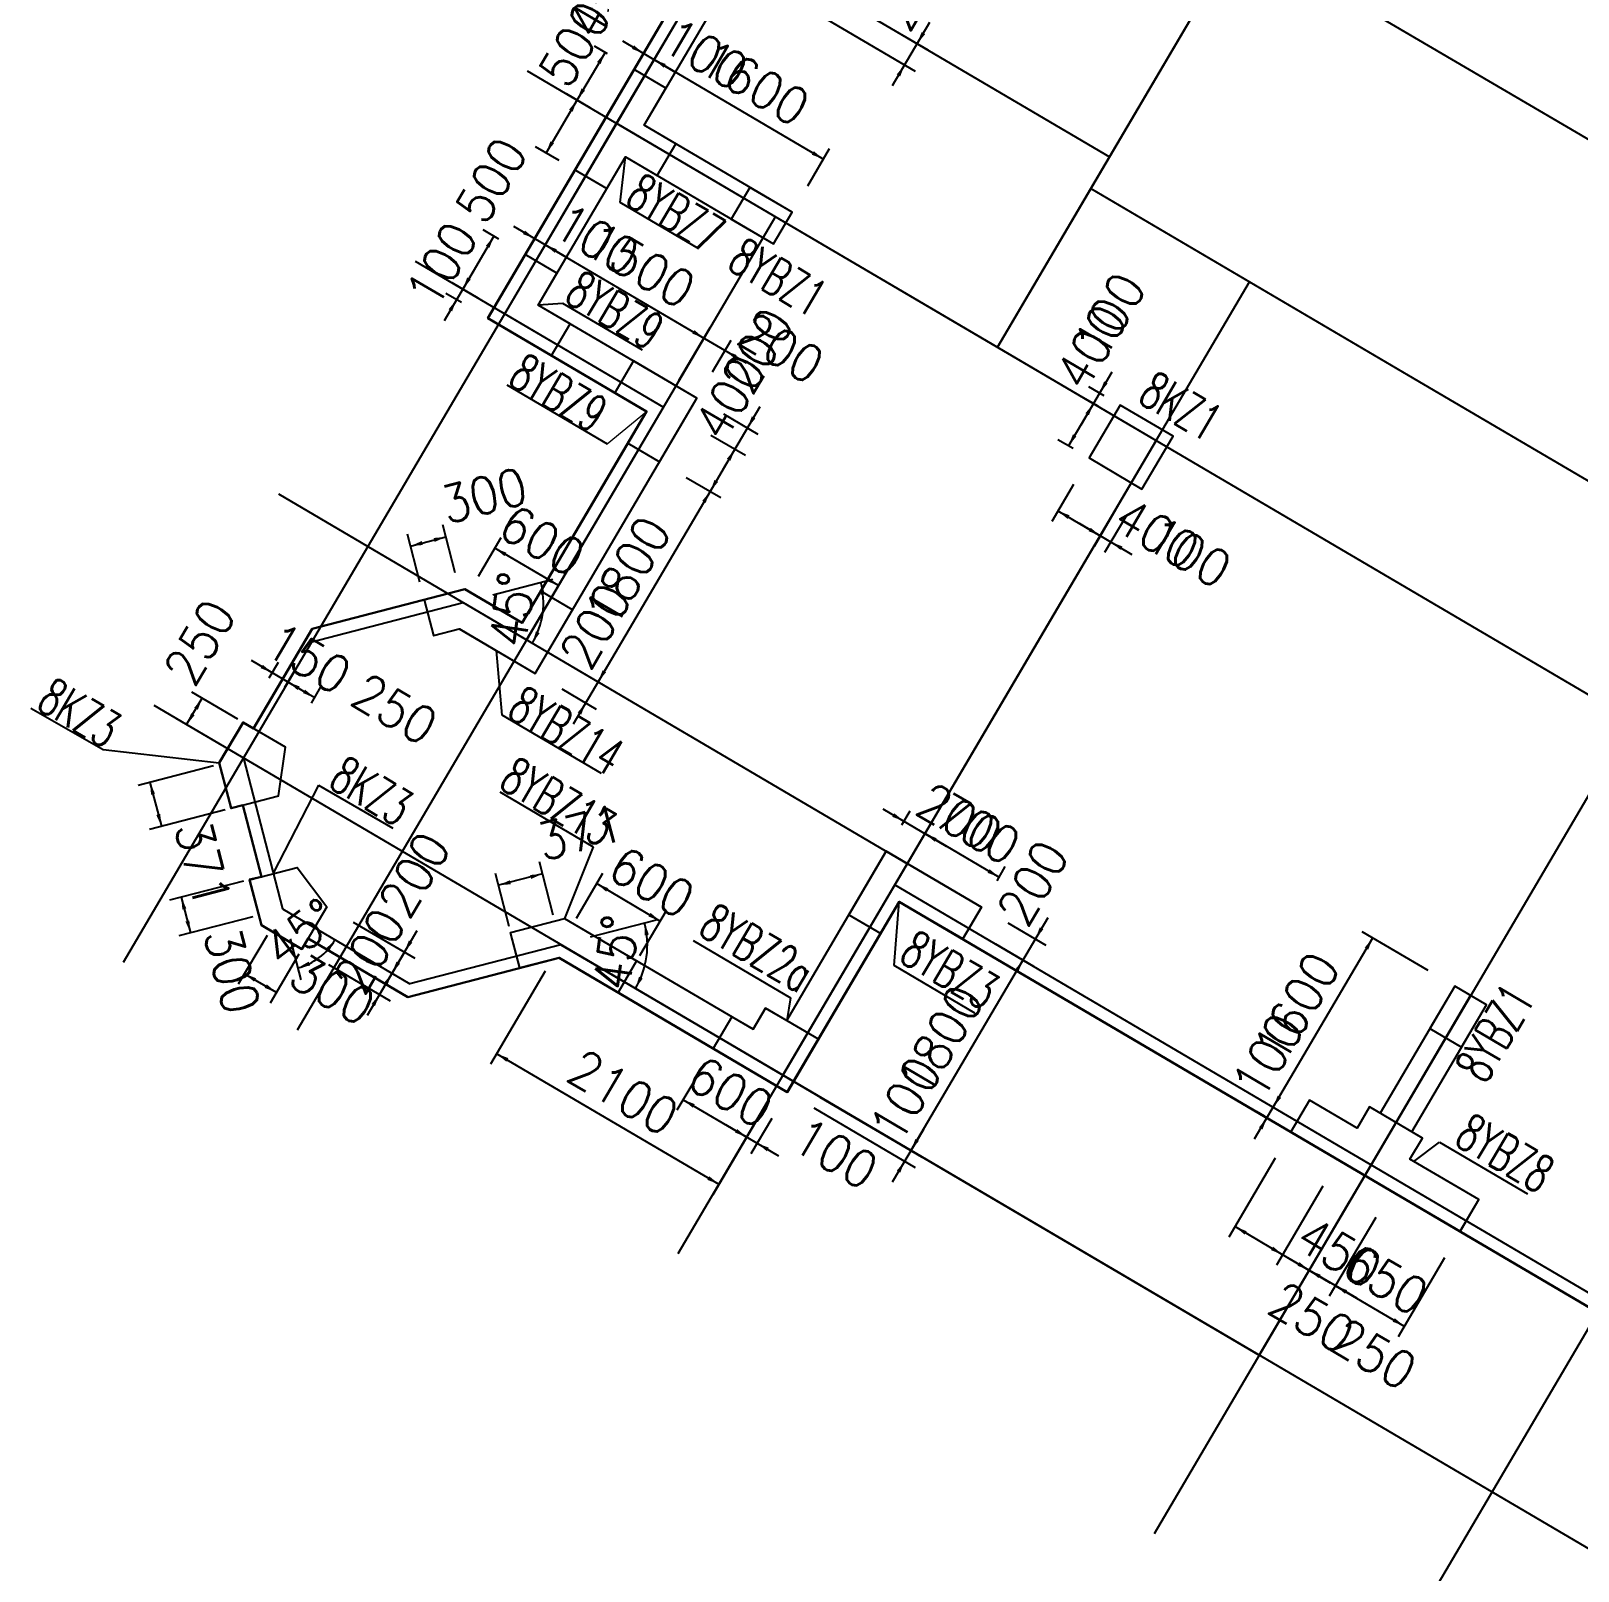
# Model space of a CAD drawing. Extents: x 387171 to 699106, y 11966 to 245688.
# Drawn here: x 582880 to 595486, y 175260 to 187810 of the extents above; entities that cross this region are included whole.
import ezdxf

# ---------------------------------------------------------------- set-up
doc = ezdxf.new("R2010")
doc.units = 0
doc.header["$LTSCALE"] = 100
doc.header["$MEASUREMENT"] = 0
for name, color, linetype in [('b边缘构件', 235, 'Continuous'), ('colu-主楼', 7, 'Continuous'), ('DOTE', 253, 'Continuous'), ('NUM', 7, 'Continuous'), ('wall-主楼', 2, 'Continuous'), ('Y阴影', 254, 'Continuous'), ('小尺寸', 4, 'Continuous'), ('网格', 253, 'Continuous'), ('边缘构件标注', 1, 'Continuous')]:
    doc.layers.add(name, color=color, linetype=linetype)
doc.layers.add('REIN', color=6, linetype='Continuous', lineweight=18)
doc.layers.add('配箍校核', color=2, linetype='ByLayer', lineweight=18)
doc.styles.get("Standard").update_dxf_attribs({"font": 'standard'})
doc.dimstyles.get("Standard").update_dxf_attribs({"dimtxt": 300, "dimasz": 100, "dimexe": 100, "dimexo": 250, "dimgap": 100, "dimtad": 0, "dimtoh": 1, "dimdec": 0, "dimdsep": 46, "dimcen": 0.09, "dimclrt": 7, "dimadec": 0, "dimazin": 0, "dimtfac": 1, "dimtdec": 4, "dimtofl": 0, "dimtmove": 0, "dimatfit": 3, "dimfxl": 1, "dimtolj": 1, "dimtzin": 0, "dimarcsym": 0})

# ---------------------------------------------------------------- blocks, each defined once
blk = doc.blocks.new('*D2485')
at = {"layer": '小尺寸', "color": 0, "linetype": 'ByBlock', "lineweight": -2}
for p, q in [((589298, 188178), (590187, 187655)), ((589369, 187904), (590086, 187483)), ((590202, 187878), (589898, 187361))]:
    blk.add_line(p, q, dxfattribs=at)
for points in [[(590101, 187706), (590137, 187800), (590166, 187783)], [(589999, 187533), (589963, 187439), (589934, 187455)]]:
    blk.add_solid(points, dxfattribs=at)
at = {"layer": '小尺寸', "color": 7, "linetype": 'Continuous', "lineweight": -2, "insert": (590080, 188163), "char_height": 300, "width": 566.67, "attachment_point": 5, "rotation": 59.5454}
blk.add_mtext('200', dxfattribs=at)
blk = doc.blocks.new('*D1099')
at = {"layer": '小尺寸', "color": 0, "linetype": 'ByBlock', "lineweight": -2}
for p, q in [((587558, 187635), (587330, 187247)), ((587579, 187622), (587472, 187685)), ((587437, 187184), (587244, 187297))]:
    blk.add_line(p, q, dxfattribs=at)
for points in [[(587558, 187635), (587522, 187540), (587493, 187557)], [(587330, 187247), (587366, 187341), (587395, 187324)]]:
    blk.add_solid(points, dxfattribs=at)
at = {"layer": '小尺寸', "color": 7, "linetype": 'Continuous', "lineweight": -2, "insert": (587539, 188096), "char_height": 300, "width": 576.67, "attachment_point": 5, "rotation": 59.5454}
blk.add_mtext('450', dxfattribs=at)
blk = doc.blocks.new('*D1513')
at = {"layer": '小尺寸', "color": 0, "linetype": 'ByBlock', "lineweight": -2}
for p, q in [((587699, 187728), (588130, 187475)), ((587921, 187711), (587922, 187713)), ((588007, 187660), (588008, 187662))]:
    blk.add_line(p, q, dxfattribs=at)
for points in [[(587871, 187627), (587777, 187663), (587794, 187692)], [(587958, 187576), (588052, 187540), (588035, 187511)]]:
    blk.add_solid(points, dxfattribs=at)
at = {"layer": '小尺寸', "color": 7, "linetype": 'Continuous', "lineweight": -2, "insert": (588376, 187620), "char_height": 300, "width": 476.67, "attachment_point": 5, "rotation": 329.5454}
blk.add_mtext('100', dxfattribs=at)
blk = doc.blocks.new('*D602')
at = {"layer": '小尺寸', "color": 0, "linetype": 'ByBlock', "lineweight": -2}
for p, q in [((587958, 187576), (589337, 186765)), ((588007, 187660), (588008, 187662)), ((589209, 186548), (589388, 186851))]:
    blk.add_line(p, q, dxfattribs=at)
for points in [[(587958, 187576), (588052, 187540), (588035, 187511)], [(589337, 186765), (589242, 186801), (589259, 186830)]]:
    blk.add_solid(points, dxfattribs=at)
at = {"layer": '小尺寸', "color": 7, "linetype": 'Continuous', "lineweight": -2, "insert": (588774, 187386), "char_height": 300, "width": 685, "attachment_point": 5, "rotation": 329.5454}
blk.add_mtext('1600', dxfattribs=at)
blk = doc.blocks.new('*D986')
at = {"layer": '小尺寸', "color": 0, "linetype": 'ByBlock', "lineweight": -2}
for p, q in [((586812, 186219), (587243, 185966)), ((587034, 186203), (587035, 186204)), ((587120, 186152), (587121, 186153))]:
    blk.add_line(p, q, dxfattribs=at)
for points in [[(586984, 186118), (586889, 186154), (586906, 186183)], [(587070, 186067), (587165, 186031), (587148, 186002)]]:
    blk.add_solid(points, dxfattribs=at)
at = {"layer": '小尺寸', "color": 7, "linetype": 'Continuous', "lineweight": -2, "insert": (587489, 186111), "char_height": 300, "width": 476.67, "attachment_point": 5, "rotation": 329.5454}
blk.add_mtext('100', dxfattribs=at)
blk = doc.blocks.new('*D94')
at = {"layer": '小尺寸', "color": 0, "linetype": 'ByBlock', "lineweight": -2}
for p, q in [((587070, 186067), (588363, 185307)), ((587120, 186152), (587121, 186153)), ((588160, 184961), (588414, 185393))]:
    blk.add_line(p, q, dxfattribs=at)
for points in [[(587070, 186067), (587165, 186031), (587148, 186002)], [(588363, 185307), (588269, 185343), (588286, 185372)]]:
    blk.add_solid(points, dxfattribs=at)
at = {"layer": '小尺寸', "color": 7, "linetype": 'Continuous', "lineweight": -2, "insert": (587844, 185902), "char_height": 300, "width": 690, "attachment_point": 5, "rotation": 329.5454}
blk.add_mtext('1500', dxfattribs=at)
blk = doc.blocks.new('*D493')
at = {"layer": '小尺寸', "color": 0, "linetype": 'ByBlock', "lineweight": -2}
for p, q in [((588160, 184961), (588414, 185393)), ((588191, 185408), (588708, 185104)), ((588434, 185032), (588586, 185291))]:
    blk.add_line(p, q, dxfattribs=at)
for points in [[(588363, 185307), (588269, 185343), (588286, 185372)], [(588536, 185205), (588630, 185169), (588614, 185140)]]:
    blk.add_solid(points, dxfattribs=at)
at = {"layer": '小尺寸', "color": 7, "linetype": 'Continuous', "lineweight": -2, "insert": (588993, 185226), "char_height": 300, "width": 566.67, "attachment_point": 5, "rotation": 329.5454}
blk.add_mtext('200', dxfattribs=at)
blk = doc.blocks.new('*D3797')
at = {"layer": '小尺寸', "color": 0, "linetype": 'ByBlock', "lineweight": -2}
for p, q in [((586692, 186114), (586566, 186188)), ((586653, 186137), (586399, 185706)), ((586525, 185632), (586313, 185757))]:
    blk.add_line(p, q, dxfattribs=at)
for points in [[(586653, 186137), (586616, 186042), (586587, 186059)], [(586399, 185706), (586435, 185801), (586464, 185784)]]:
    blk.add_solid(points, dxfattribs=at)
at = {"layer": '小尺寸', "color": 7, "linetype": 'Continuous', "lineweight": -2, "insert": (586631, 186594), "char_height": 300, "width": 566.67, "attachment_point": 5, "rotation": 59.5454}
blk.add_mtext('500', dxfattribs=at)
blk = doc.blocks.new('*D3031')
at = {"layer": '小尺寸', "color": 0, "linetype": 'ByBlock', "lineweight": -2}
for p, q in [((590840, 180542), (591150, 180360)), ((591165, 180583), (590861, 180066)), ((590739, 180370), (591049, 180188))]:
    blk.add_line(p, q, dxfattribs=at)
for points in [[(591064, 180411), (591100, 180506), (591129, 180489)], [(590963, 180239), (590926, 180144), (590898, 180161)]]:
    blk.add_solid(points, dxfattribs=at)
at = {"layer": '小尺寸', "color": 7, "linetype": 'Continuous', "lineweight": -2, "insert": (591043, 180868), "char_height": 300, "width": 566.67, "attachment_point": 5, "rotation": 59.5454}
blk.add_mtext('200', dxfattribs=at)
blk = doc.blocks.new('*D3288')
at = {"layer": '小尺寸', "color": 0, "linetype": 'ByBlock', "lineweight": -2}
for p, q in [((590739, 180370), (591049, 180188)), ((590963, 180239), (590050, 178687)), ((589309, 179123), (590137, 178636))]:
    blk.add_line(p, q, dxfattribs=at)
for points in [[(590963, 180239), (590926, 180144), (590898, 180161)], [(590050, 178687), (590087, 178782), (590115, 178765)]]:
    blk.add_solid(points, dxfattribs=at)
at = {"layer": '小尺寸', "color": 7, "linetype": 'Continuous', "lineweight": -2, "insert": (590291, 179589), "char_height": 300, "width": 690, "attachment_point": 5, "rotation": 59.5454}
blk.add_mtext('1800', dxfattribs=at)
blk = doc.blocks.new('*D2523')
at = {"layer": '小尺寸', "color": 0, "linetype": 'ByBlock', "lineweight": -2}
for p, q in [((589259, 179036), (590086, 178550)), ((589309, 179123), (590137, 178636)), ((590152, 178859), (589898, 178428))]:
    blk.add_line(p, q, dxfattribs=at)
for points in [[(590050, 178687), (590087, 178782), (590115, 178765)], [(590000, 178601), (589963, 178506), (589935, 178523)]]:
    blk.add_solid(points, dxfattribs=at)
at = {"layer": '小尺寸', "color": 7, "linetype": 'Continuous', "lineweight": -2, "insert": (590006, 179105), "char_height": 300, "width": 476.67, "attachment_point": 5, "rotation": 59.5454}
blk.add_mtext('100', dxfattribs=at)
blk = doc.blocks.new('*D2790')
at = {"layer": '小尺寸', "color": 0, "linetype": 'ByBlock', "lineweight": -2}
for p, q in [((593018, 178624), (592640, 177980)), ((593406, 178396), (593028, 177752)), ((592691, 178067), (593079, 177838))]:
    blk.add_line(p, q, dxfattribs=at)
for points in [[(592691, 178067), (592785, 178030), (592769, 178002)], [(593079, 177838), (592984, 177875), (593001, 177904)]]:
    blk.add_solid(points, dxfattribs=at)
at = {"layer": '小尺寸', "color": 7, "linetype": 'Continuous', "lineweight": -2, "insert": (593540, 177857), "char_height": 300, "width": 576.67, "attachment_point": 5, "rotation": 329.5454}
blk.add_mtext('450', dxfattribs=at)
blk = doc.blocks.new('*D2593')
at = {"layer": '小尺寸', "color": 0, "linetype": 'ByBlock', "lineweight": -2}
for p, q in [((593406, 178396), (593028, 177752)), ((593622, 178269), (593243, 177626)), ((592906, 177940), (593467, 177610))]:
    blk.add_line(p, q, dxfattribs=at)
for points in [[(593079, 177838), (592984, 177875), (593001, 177904)], [(593294, 177712), (593389, 177675), (593372, 177647)]]:
    blk.add_solid(points, dxfattribs=at)
at = {"layer": '小尺寸', "color": 7, "linetype": 'Continuous', "lineweight": -2, "insert": (593317, 177326), "char_height": 300, "width": 566.67, "attachment_point": 5, "rotation": 329.5454}
blk.add_mtext('250', dxfattribs=at)
blk = doc.blocks.new('*D1680')
at = {"layer": '小尺寸', "color": 0, "linetype": 'ByBlock', "lineweight": -2}
for p, q in [((592850, 178781), (593103, 179212)), ((592930, 178966), (592865, 179004)), ((592980, 179052), (592916, 179090))]:
    blk.add_line(p, q, dxfattribs=at)
for points in [[(593002, 179040), (593038, 179134), (593067, 179117)], [(592951, 178953), (592915, 178859), (592886, 178876)]]:
    blk.add_solid(points, dxfattribs=at)
at = {"layer": '小尺寸', "color": 7, "linetype": 'Continuous', "lineweight": -2, "insert": (592958, 179458), "char_height": 300, "width": 476.67, "attachment_point": 5, "rotation": 59.5454}
blk.add_mtext('100', dxfattribs=at)
blk = doc.blocks.new('*D2098')
at = {"layer": '小尺寸', "color": 0, "linetype": 'ByBlock', "lineweight": -2}
for p, q in [((593002, 179040), (593813, 180419)), ((594265, 180153), (593726, 180470)), ((592980, 179052), (592916, 179090))]:
    blk.add_line(p, q, dxfattribs=at)
for points in [[(593813, 180419), (593776, 180324), (593748, 180341)], [(593002, 179040), (593038, 179134), (593067, 179117)]]:
    blk.add_solid(points, dxfattribs=at)
at = {"layer": '小尺寸', "color": 7, "linetype": 'Continuous', "lineweight": -2, "insert": (593192, 179856), "char_height": 300, "width": 685, "attachment_point": 5, "rotation": 59.5454}
blk.add_mtext('1600', dxfattribs=at)
blk = doc.blocks.new('*D4160')
at = {"layer": '小尺寸', "color": 0, "linetype": 'ByBlock', "lineweight": -2}
for p, q in [((591436, 184601), (591689, 185032)), ((591575, 184751), (591451, 184824)), ((591625, 184837), (591501, 184910))]:
    blk.add_line(p, q, dxfattribs=at)
for points in [[(591588, 184859), (591624, 184954), (591653, 184937)], [(591537, 184773), (591501, 184679), (591472, 184695)]]:
    blk.add_solid(points, dxfattribs=at)
at = {"layer": '小尺寸', "color": 7, "linetype": 'Continuous', "lineweight": -2, "insert": (591671, 185495), "char_height": 300, "width": 476.67, "attachment_point": 5, "rotation": 59.5454}
blk.add_mtext('100', dxfattribs=at)
blk = doc.blocks.new('*D4411')
at = {"layer": '小尺寸', "color": 0, "linetype": 'ByBlock', "lineweight": -2}
for p, q in [((591575, 184751), (591451, 184824)), ((591537, 184773), (591334, 184428)), ((591372, 184406), (591248, 184479))]:
    blk.add_line(p, q, dxfattribs=at)
for points in [[(591537, 184773), (591501, 184679), (591472, 184695)], [(591334, 184428), (591370, 184523), (591399, 184506)]]:
    blk.add_solid(points, dxfattribs=at)
at = {"layer": '小尺寸', "color": 7, "linetype": 'Continuous', "lineweight": -2, "insert": (591518, 185235), "char_height": 300, "width": 576.67, "attachment_point": 5, "rotation": 59.5454}
blk.add_mtext('400', dxfattribs=at)
blk = doc.blocks.new('*D4245')
at = {"layer": '小尺寸', "color": 0, "linetype": 'ByBlock', "lineweight": -2}
for p, q in [((591375, 184115), (591197, 183813)), ((591248, 183899), (591593, 183696)), ((591719, 183912), (591542, 183610))]:
    blk.add_line(p, q, dxfattribs=at)
for points in [[(591248, 183899), (591343, 183863), (591326, 183834)], [(591593, 183696), (591498, 183733), (591515, 183761)]]:
    blk.add_solid(points, dxfattribs=at)
at = {"layer": '小尺寸', "color": 7, "linetype": 'Continuous', "lineweight": -2, "insert": (592054, 183715), "char_height": 300, "width": 576.67, "attachment_point": 5, "rotation": 329.5454}
blk.add_mtext('400', dxfattribs=at)
blk = doc.blocks.new('*D3333')
at = {"layer": '小尺寸', "color": 0, "linetype": 'ByBlock', "lineweight": -2}
for p, q in [((591420, 183798), (591851, 183544)), ((591719, 183912), (591542, 183610)), ((591806, 183861), (591628, 183559))]:
    blk.add_line(p, q, dxfattribs=at)
for points in [[(591593, 183696), (591498, 183733), (591515, 183761)], [(591679, 183646), (591774, 183609), (591757, 183581)]]:
    blk.add_solid(points, dxfattribs=at)
at = {"layer": '小尺寸', "color": 7, "linetype": 'Continuous', "lineweight": -2, "insert": (592314, 183562), "char_height": 300, "width": 476.67, "attachment_point": 5, "rotation": 329.5454}
blk.add_mtext('100', dxfattribs=at)
blk = doc.blocks.new('*D99')
at = {"layer": '小尺寸', "color": 0, "linetype": 'ByBlock', "lineweight": -2}
for p, q in [((588313, 179302), (588144, 179015)), ((588195, 179101), (588712, 178797)), ((588881, 179084), (588661, 178711))]:
    blk.add_line(p, q, dxfattribs=at)
for points in [[(588195, 179101), (588289, 179065), (588272, 179036)], [(588712, 178797), (588617, 178833), (588634, 178862)]]:
    blk.add_solid(points, dxfattribs=at)
at = {"layer": '小尺寸', "color": 7, "linetype": 'Continuous', "lineweight": -2, "insert": (588580, 179164), "char_height": 300, "width": 556.67, "attachment_point": 5, "rotation": 329.5454}
blk.add_mtext('600', dxfattribs=at)
blk = doc.blocks.new('*D356')
at = {"layer": '小尺寸', "color": 0, "linetype": 'ByBlock', "lineweight": -2}
for p, q in [((588881, 179084), (588661, 178711)), ((588540, 178898), (588971, 178645)), ((588917, 178948), (588747, 178660))]:
    blk.add_line(p, q, dxfattribs=at)
for points in [[(588712, 178797), (588617, 178833), (588634, 178862)], [(588798, 178746), (588893, 178710), (588876, 178681)]]:
    blk.add_solid(points, dxfattribs=at)
at = {"layer": '小尺寸', "color": 7, "linetype": 'Continuous', "lineweight": -2, "insert": (589434, 178662), "char_height": 300, "width": 476.67, "attachment_point": 5, "rotation": 329.5454}
blk.add_mtext('100', dxfattribs=at)
blk = doc.blocks.new('*D162')
at = {"layer": '小尺寸', "color": 0, "linetype": 'ByBlock', "lineweight": -2}
for p, q in [((589820, 181471), (590338, 181167)), ((589976, 181341), (590044, 181456)), ((590148, 181239), (590216, 181355))]:
    blk.add_line(p, q, dxfattribs=at)
for points in [[(589993, 181370), (589898, 181406), (589915, 181435)], [(590165, 181269), (590260, 181232), (590243, 181204)]]:
    blk.add_solid(points, dxfattribs=at)
at = {"layer": '小尺寸', "color": 7, "linetype": 'Continuous', "lineweight": -2, "insert": (590448, 181392), "char_height": 300, "width": 566.67, "attachment_point": 5, "rotation": 329.5454}
blk.add_mtext('200', dxfattribs=at)
blk = doc.blocks.new('*D3924')
at = {"layer": '小尺寸', "color": 0, "linetype": 'ByBlock', "lineweight": -2}
for p, q in [((590148, 181239), (590216, 181355)), ((590165, 181269), (590769, 180914)), ((590752, 180885), (590819, 181000))]:
    blk.add_line(p, q, dxfattribs=at)
for points in [[(590165, 181269), (590260, 181232), (590243, 181204)], [(590769, 180914), (590674, 180950), (590691, 180979)]]:
    blk.add_solid(points, dxfattribs=at)
at = {"layer": '小尺寸', "color": 7, "linetype": 'Continuous', "lineweight": -2, "insert": (590594, 181307), "char_height": 300, "width": 566.67, "attachment_point": 5, "rotation": 329.5454}
blk.add_mtext('700', dxfattribs=at)
blk = doc.blocks.new('*D3380')
at = {"layer": '小尺寸', "color": 0, "linetype": 'ByBlock', "lineweight": -2}
for p, q in [((587070, 180149), (586624, 179390)), ((586675, 179476), (588486, 178412)), ((588881, 179084), (588435, 178326))]:
    blk.add_line(p, q, dxfattribs=at)
for points in [[(586675, 179476), (586770, 179440), (586753, 179411)], [(588486, 178412), (588391, 178448), (588408, 178477)]]:
    blk.add_solid(points, dxfattribs=at)
at = {"layer": '小尺寸', "color": 7, "linetype": 'Continuous', "lineweight": -2, "insert": (587707, 179160), "char_height": 300, "width": 775, "attachment_point": 5, "rotation": 329.5454}
blk.add_mtext('2100', dxfattribs=at)
blk = doc.blocks.new('*D3627')
at = {"layer": '小尺寸', "color": 0, "linetype": 'ByBlock', "lineweight": -2}
for p, q in [((587324, 180580), (587540, 180948)), ((587490, 180862), (588007, 180557)), ((587841, 180276), (588058, 180644))]:
    blk.add_line(p, q, dxfattribs=at)
for points in [[(587490, 180862), (587584, 180825), (587567, 180797)], [(588007, 180557), (587912, 180594), (587929, 180623)]]:
    blk.add_solid(points, dxfattribs=at)
at = {"layer": '小尺寸', "color": 7, "linetype": 'Continuous', "lineweight": -2, "insert": (587939, 180873), "char_height": 300, "width": 556.67, "attachment_point": 5, "rotation": 329.5454}
blk.add_mtext('600', dxfattribs=at)
blk = doc.blocks.new('*D2143')
at = {"layer": '小尺寸', "color": 0, "linetype": 'ByBlock', "lineweight": -2}
for p, q in [((587135, 180606), (587023, 181038)), ((586776, 180513), (586664, 180945)), ((587048, 180941), (586689, 180848))]:
    blk.add_line(p, q, dxfattribs=at)
for points in [[(586689, 180848), (586782, 180889), (586790, 180857)], [(587048, 180941), (586956, 180900), (586947, 180932)]]:
    blk.add_solid(points, dxfattribs=at)
at = {"layer": '小尺寸', "color": 7, "linetype": 'Continuous', "lineweight": -2, "insert": (587354, 181279), "char_height": 300, "width": 561.67, "attachment_point": 5, "rotation": 14.5454}
blk.add_mtext('371', dxfattribs=at)
blk = doc.blocks.new('*D2875')
at = {"layer": '小尺寸', "color": 0, "linetype": 'ByBlock', "lineweight": -2}
for p, q in [((584804, 180440), (584570, 180042)), ((585063, 180287), (584829, 179889)), ((584620, 180128), (584879, 179976))]:
    blk.add_line(p, q, dxfattribs=at)
for points in [[(584620, 180128), (584715, 180091), (584698, 180063)], [(584879, 179976), (584785, 180012), (584802, 180041)]]:
    blk.add_solid(points, dxfattribs=at)
at = {"layer": '小尺寸', "color": 7, "linetype": 'Continuous', "lineweight": -2, "insert": (585337, 179997), "char_height": 300, "width": 566.67, "attachment_point": 5, "rotation": 329.5454}
blk.add_mtext('300', dxfattribs=at)
blk = doc.blocks.new('*D4497')
at = {"layer": '小尺寸', "color": 0, "linetype": 'ByBlock', "lineweight": -2}
for p, q in [((584613, 180883), (584008, 180726)), ((584105, 180751), (584180, 180461)), ((584688, 180592), (584084, 180435))]:
    blk.add_line(p, q, dxfattribs=at)
for points in [[(584105, 180751), (584146, 180659), (584114, 180650)], [(584180, 180461), (584139, 180553), (584171, 180561)]]:
    blk.add_solid(points, dxfattribs=at)
at = {"layer": '小尺寸', "color": 7, "linetype": 'Continuous', "lineweight": -2, "insert": (584519, 180152), "char_height": 300, "width": 566.67, "attachment_point": 5, "rotation": 284.5454}
blk.add_mtext('300', dxfattribs=at)
blk = doc.blocks.new('*D2404')
at = {"layer": '小尺寸', "color": 0, "linetype": 'ByBlock', "lineweight": -2}
for p, q in [((585506, 180549), (586009, 180253)), ((586024, 180476), (585720, 179959)), ((585405, 180376), (585908, 180080))]:
    blk.add_line(p, q, dxfattribs=at)
for points in [[(585923, 180304), (585959, 180398), (585988, 180381)], [(585822, 180131), (585785, 180037), (585757, 180053)]]:
    blk.add_solid(points, dxfattribs=at)
at = {"layer": '小尺寸', "color": 7, "linetype": 'Continuous', "lineweight": -2, "insert": (586004, 180935), "char_height": 300, "width": 566.67, "attachment_point": 5, "rotation": 59.5454}
blk.add_mtext('200', dxfattribs=at)
blk = doc.blocks.new('*D1499')
at = {"layer": '小尺寸', "color": 0, "linetype": 'ByBlock', "lineweight": -2}
for p, q in [((585405, 180376), (585908, 180080)), ((585923, 180304), (585619, 179786)), ((585304, 180204), (585806, 179908))]:
    blk.add_line(p, q, dxfattribs=at)
for points in [[(585822, 180131), (585858, 180226), (585887, 180209)], [(585720, 179959), (585684, 179864), (585655, 179881)]]:
    blk.add_solid(points, dxfattribs=at)
at = {"layer": '小尺寸', "color": 7, "linetype": 'Continuous', "lineweight": -2, "insert": (585639, 180314), "char_height": 300, "width": 566.67, "attachment_point": 5, "rotation": 59.5454}
blk.add_mtext('200', dxfattribs=at)
blk = doc.blocks.new('*D376')
at = {"layer": '小尺寸', "color": 0, "linetype": 'ByBlock', "lineweight": -2}
for p, q in [((584566, 182202), (584190, 182423)), ((584149, 182157), (584276, 182373)), ((584439, 181986), (584063, 182207))]:
    blk.add_line(p, q, dxfattribs=at)
for points in [[(584276, 182373), (584240, 182278), (584211, 182295)], [(584149, 182157), (584186, 182251), (584214, 182234)]]:
    blk.add_solid(points, dxfattribs=at)
at = {"layer": '小尺寸', "color": 7, "linetype": 'Continuous', "lineweight": -2, "insert": (584255, 182830), "char_height": 300, "width": 566.67, "attachment_point": 5, "rotation": 59.5277}
blk.add_mtext('250', dxfattribs=at)
blk = doc.blocks.new('*D1897')
at = {"layer": '小尺寸', "color": 0, "linetype": 'ByBlock', "lineweight": -2}
for p, q in [((584674, 182682), (585148, 182403)), ((584821, 182538), (584897, 182666)), ((584950, 182462), (585026, 182590))]:
    blk.add_line(p, q, dxfattribs=at)
for points in [[(584846, 182580), (584752, 182617), (584769, 182645)], [(584976, 182504), (585070, 182468), (585053, 182439)]]:
    blk.add_solid(points, dxfattribs=at)
at = {"layer": '小尺寸', "color": 7, "linetype": 'Continuous', "lineweight": -2, "insert": (585141, 182697), "char_height": 300, "width": 476.67, "attachment_point": 5, "rotation": 329.5454}
blk.add_mtext('150', dxfattribs=at)
blk = doc.blocks.new('*D967')
at = {"layer": '小尺寸', "color": 0, "linetype": 'ByBlock', "lineweight": -2}
for p, q in [((584950, 182462), (585026, 182590)), ((584976, 182504), (585192, 182377)), ((585166, 182333), (585242, 182464))]:
    blk.add_line(p, q, dxfattribs=at)
for points in [[(584976, 182504), (585070, 182468), (585053, 182439)], [(585192, 182377), (585097, 182414), (585114, 182442)]]:
    blk.add_solid(points, dxfattribs=at)
at = {"layer": '小尺寸', "color": 7, "linetype": 'Continuous', "lineweight": -2, "insert": (585844, 182284), "char_height": 300, "width": 566.67, "attachment_point": 5, "rotation": 329.5454}
blk.add_mtext('250', dxfattribs=at)
blk = doc.blocks.new('*D1373')
at = {"layer": '小尺寸', "color": 0, "linetype": 'ByBlock', "lineweight": -2}
for p, q in [((586500, 185878), (586247, 185447)), ((586525, 185632), (586313, 185757)), ((586388, 185597), (586262, 185670))]:
    blk.add_line(p, q, dxfattribs=at)
for points in [[(586399, 185706), (586435, 185801), (586464, 185784)], [(586348, 185620), (586312, 185525), (586283, 185542)]]:
    blk.add_solid(points, dxfattribs=at)
at = {"layer": '小尺寸', "color": 7, "linetype": 'Continuous', "lineweight": -2, "insert": (586227, 185907), "char_height": 300, "width": 476.67, "attachment_point": 5, "rotation": 59.5454}
blk.add_mtext('100', dxfattribs=at)
blk = doc.blocks.new('*D470')
at = {"layer": '小尺寸', "color": 0, "linetype": 'ByBlock', "lineweight": -2}
for p, q in [((588819, 184747), (588515, 184230)), ((588523, 184689), (588804, 184524)), ((588421, 184517), (588703, 184352))]:
    blk.add_line(p, q, dxfattribs=at)
for points in [[(588718, 184575), (588754, 184669), (588783, 184652)], [(588616, 184402), (588580, 184308), (588551, 184324)]]:
    blk.add_solid(points, dxfattribs=at)
at = {"layer": '小尺寸', "color": 7, "linetype": 'Continuous', "lineweight": -2, "insert": (588799, 185206), "char_height": 300, "width": 566.67, "attachment_point": 5, "rotation": 59.5454}
blk.add_mtext('200', dxfattribs=at)
blk = doc.blocks.new('*D859')
at = {"layer": '小尺寸', "color": 0, "linetype": 'ByBlock', "lineweight": -2}
for p, q in [((588421, 184517), (588703, 184352)), ((588616, 184402), (588414, 184057)), ((588218, 184172), (588500, 184007))]:
    blk.add_line(p, q, dxfattribs=at)
for points in [[(588616, 184402), (588580, 184308), (588551, 184324)], [(588414, 184057), (588450, 184152), (588479, 184135)]]:
    blk.add_solid(points, dxfattribs=at)
at = {"layer": '小尺寸', "color": 7, "linetype": 'Continuous', "lineweight": -2, "insert": (588575, 184826), "char_height": 300, "width": 576.67, "attachment_point": 5, "rotation": 59.5454}
blk.add_mtext('400', dxfattribs=at)
blk = doc.blocks.new('*D4603')
at = {"layer": '小尺寸', "color": 0, "linetype": 'ByBlock', "lineweight": -2}
for p, q in [((588218, 184172), (588500, 184007)), ((588414, 184057), (587501, 182506)), ((587306, 182621), (587588, 182455))]:
    blk.add_line(p, q, dxfattribs=at)
for points in [[(588414, 184057), (588377, 183963), (588349, 183980)], [(587501, 182506), (587538, 182600), (587566, 182584)]]:
    blk.add_solid(points, dxfattribs=at)
at = {"layer": '小尺寸', "color": 7, "linetype": 'Continuous', "lineweight": -2, "insert": (587742, 183408), "char_height": 300, "width": 690, "attachment_point": 5, "rotation": 59.5454}
blk.add_mtext('1800', dxfattribs=at)
blk = doc.blocks.new('*D4425')
at = {"layer": '小尺寸', "color": 0, "linetype": 'ByBlock', "lineweight": -2}
for p, q in [((587603, 182678), (587299, 182161)), ((587306, 182621), (587588, 182455)), ((587205, 182448), (587486, 182283))]:
    blk.add_line(p, q, dxfattribs=at)
for points in [[(587501, 182506), (587538, 182600), (587566, 182584)], [(587400, 182333), (587364, 182239), (587335, 182256)]]:
    blk.add_solid(points, dxfattribs=at)
at = {"layer": '小尺寸', "color": 7, "linetype": 'Continuous', "lineweight": -2, "insert": (587480, 182963), "char_height": 300, "width": 566.67, "attachment_point": 5, "rotation": 59.5454}
blk.add_mtext('200', dxfattribs=at)
blk = doc.blocks.new('*D1613')
at = {"layer": '小尺寸', "color": 0, "linetype": 'ByBlock', "lineweight": -2}
for p, q in [((586048, 183319), (585947, 183708)), ((585972, 183612), (586262, 183687)), ((586338, 183395), (586237, 183784))]:
    blk.add_line(p, q, dxfattribs=at)
for points in [[(586262, 183687), (586170, 183646), (586161, 183678)], [(585972, 183612), (586065, 183653), (586073, 183621)]]:
    blk.add_solid(points, dxfattribs=at)
at = {"layer": '小尺寸', "color": 7, "linetype": 'Continuous', "lineweight": -2, "insert": (586571, 184025), "char_height": 300, "width": 566.67, "attachment_point": 5, "rotation": 14.5454}
blk.add_mtext('300', dxfattribs=at)
blk = doc.blocks.new('*D334')
at = {"layer": '小尺寸', "color": 0, "linetype": 'ByBlock', "lineweight": -2}
blk.add_line((586643, 183216), (587132, 183342), dxfattribs=at)
blk.add_arc((586401, 183153), 655, 329.5454, 14.5454, dxfattribs=at)
for points in [[(587035, 183317), (587069, 183222), (587036, 183216)], [(586966, 182821), (586995, 182918), (587025, 182903)]]:
    blk.add_solid(points, dxfattribs=at)
at = {"layer": '小尺寸', "color": 7, "linetype": 'Continuous', "lineweight": -2, "insert": (586951, 183076), "char_height": 300, "width": 463.33, "attachment_point": 8, "rotation": 82.0454}
blk.add_mtext('45%%D', dxfattribs=at)
blk = doc.blocks.new('*D3')
at = {"layer": '小尺寸', "color": 0, "linetype": 'ByBlock', "lineweight": -2}
for p, q in [((586528, 183368), (586711, 183681)), ((587178, 183290), (586661, 183595)), ((587045, 183064), (587229, 183377))]:
    blk.add_line(p, q, dxfattribs=at)
for points in [[(586661, 183595), (586755, 183558), (586738, 183530)], [(587178, 183290), (587083, 183327), (587100, 183356)]]:
    blk.add_solid(points, dxfattribs=at)
at = {"layer": '小尺寸', "color": 7, "linetype": 'Continuous', "lineweight": -2, "insert": (587046, 183658), "char_height": 300, "width": 556.67, "attachment_point": 5, "rotation": 329.5454}
blk.add_mtext('600', dxfattribs=at)
blk = doc.blocks.new('*D2407')
at = {"layer": '小尺寸', "color": 0, "linetype": 'ByBlock', "lineweight": -2}
for p, q in [((587330, 187247), (587077, 186816)), ((587437, 187184), (587244, 187297)), ((587184, 186753), (586990, 186866))]:
    blk.add_line(p, q, dxfattribs=at)
for points in [[(587330, 187247), (587294, 187152), (587265, 187169)], [(587077, 186816), (587113, 186910), (587142, 186893)]]:
    blk.add_solid(points, dxfattribs=at)
at = {"layer": '小尺寸', "color": 7, "linetype": 'Continuous', "lineweight": -2, "insert": (587309, 187704), "char_height": 300, "width": 566.67, "attachment_point": 5, "rotation": 59.5454}
blk.add_mtext('500', dxfattribs=at)
blk = doc.blocks.new('*D2144')
at = {"layer": '小尺寸', "color": 0, "linetype": 'ByBlock', "lineweight": -2}
for p, q in [((593837, 178142), (593459, 177499)), ((594398, 177813), (594019, 177169)), ((593510, 177585), (594070, 177256))]:
    blk.add_line(p, q, dxfattribs=at)
for points in [[(593510, 177585), (593604, 177549), (593587, 177520)], [(594070, 177256), (593975, 177292), (593992, 177321)]]:
    blk.add_solid(points, dxfattribs=at)
at = {"layer": '小尺寸', "color": 7, "linetype": 'Continuous', "lineweight": -2, "insert": (593917, 177636), "char_height": 300, "width": 556.67, "attachment_point": 5, "rotation": 329.5454}
blk.add_mtext('650', dxfattribs=at)
blk = doc.blocks.new('*D2911')
at = {"layer": '小尺寸', "color": 0, "linetype": 'ByBlock', "lineweight": -2}
for p, q in [((593622, 178269), (593243, 177626)), ((593837, 178142), (593459, 177499)), ((593682, 177484), (593122, 177813))]:
    blk.add_line(p, q, dxfattribs=at)
for points in [[(593294, 177712), (593200, 177748), (593216, 177777)], [(593510, 177585), (593604, 177549), (593587, 177520)]]:
    blk.add_solid(points, dxfattribs=at)
at = {"layer": '小尺寸', "color": 7, "linetype": 'Continuous', "lineweight": -2, "insert": (593822, 177029), "char_height": 300, "width": 566.67, "attachment_point": 5, "rotation": 329.5454}
blk.add_mtext('250', dxfattribs=at)
blk = doc.blocks.new('*D1588')
at = {"layer": '小尺寸', "color": 0, "linetype": 'ByBlock', "lineweight": -2}
for p, q in [((584369, 181822), (583753, 181662)), ((583850, 181687), (583943, 181329)), ((584463, 181463), (583847, 181303))]:
    blk.add_line(p, q, dxfattribs=at)
for points in [[(583850, 181687), (583891, 181595), (583859, 181586)], [(583943, 181329), (583902, 181421), (583934, 181429)]]:
    blk.add_solid(points, dxfattribs=at)
at = {"layer": '小尺寸', "color": 7, "linetype": 'Continuous', "lineweight": -2, "insert": (584281, 181023), "char_height": 300, "width": 561.67, "attachment_point": 5, "rotation": 284.5454}
blk.add_mtext('371', dxfattribs=at)
blk = doc.blocks.new('*D2175')
at = {"layer": 'REIN', "color": 0, "linetype": 'ByBlock', "lineweight": -2}
blk.add_line((584993, 180413), (585080, 180079), dxfattribs=at)
blk.add_arc((584930, 180655), 496, 284.5454, 329.5454, dxfattribs=at)
for points in [[(585358, 180404), (585312, 180313), (585285, 180333)], [(585055, 180175), (585143, 180226), (585155, 180194)]]:
    blk.add_solid(points, dxfattribs=at)
at = {"layer": 'REIN', "color": 7, "linetype": 'Continuous', "lineweight": -2, "insert": (585169, 180339), "char_height": 300, "width": 463.33, "attachment_point": 8, "rotation": 37.0454}
blk.add_mtext('45%%D', dxfattribs=at)
blk = doc.blocks.new('*D4494')
at = {"layer": 'REIN', "color": 0, "linetype": 'ByBlock', "lineweight": -2}
blk.add_line((587440, 180427), (587977, 180566), dxfattribs=at)
blk.add_arc((587198, 180364), 705, 329.5454, 14.5454, dxfattribs=at)
for points in [[(587881, 180541), (587915, 180446), (587882, 180440)], [(587806, 180007), (587835, 180104), (587865, 180089)]]:
    blk.add_solid(points, dxfattribs=at)
at = {"layer": 'REIN', "color": 7, "linetype": 'Continuous', "lineweight": -2, "insert": (587797, 180280), "char_height": 300, "width": 463.33, "attachment_point": 8, "rotation": 82.0454}
blk.add_mtext('45%%D', dxfattribs=at)

msp = doc.modelspace()

# ---------------------------------------------------------------- hatches: boundary and pattern name
at = {"layer": 'Y阴影'}
h = msp.add_hatch(dxfattribs=at)
h.set_pattern_fill('ANSI31', color=256, scale=25, angle=-30.45463, style=0)
h.set_pattern_definition([])
h.paths.add_polyline_path([(587312.9, 186676.7), (587571.5, 186524.6), (587723.6, 186783.3), (587982.2, 186631.2), (588134.2, 186889.8), (587875.6, 187041.9), (588053, 187343.6), (587794.4, 187495.6)], flags=0)
h = msp.add_hatch(dxfattribs=at)
h.set_pattern_fill('ANSI31', color=256, scale=25, angle=-30.45463, style=0)
h.set_pattern_definition([])
h.paths.add_polyline_path([(588585.6, 186276.4), (588930.4, 186073.7), (589082.5, 186332.3), (588737.7, 186535)], flags=0)
h = msp.add_hatch(dxfattribs=at)
h.set_pattern_fill('ANSI31', color=256, scale=25, angle=-30.45463, style=0)
h.set_pattern_definition([])
h.paths.add_polyline_path([(586907.4, 185987.1), (586603.3, 185469.9), (587120.5, 185165.8), (587272.6, 185424.4), (587014, 185576.5), (587166, 185835)], flags=0)
h = msp.add_hatch(dxfattribs=at)
h.set_pattern_fill('ANSI31', color=256, scale=25, angle=-30.45463, style=0)
h.set_pattern_definition([])
h.paths.add_polyline_path([(587789.8, 185120.3), (587637.7, 184861.7), (587896.3, 184709.6), (587744.3, 184451), (588002.9, 184298.9), (588307, 184816.2)], flags=0)
h = msp.add_hatch(dxfattribs=at)
h.set_pattern_fill('ANSI31', color=256, scale=25, angle=-30.45463, style=0)
h.set_pattern_definition([])
h.paths.add_polyline_path([(586160.8, 182883.8), (586371, 182938.4), (586989.2, 182574.9), (587293.3, 183092.1), (587034.7, 183244.2), (586882.6, 182985.6), (586415.9, 183260), (586085.4, 183174.2)], flags=0)
h = msp.add_hatch(dxfattribs=at)
h.set_pattern_fill('ANSI31', color=256, scale=25, angle=-30.45463, style=0)
h.set_pattern_definition([])
h.paths.add_polyline_path([(589849.1, 181125.4), (589544.9, 180608.1), (589803.6, 180456.1), (589955.6, 180714.7), (590472.8, 180410.6), (590624.9, 180669.2)], flags=0)
h = msp.add_hatch(dxfattribs=at)
h.set_pattern_fill('ANSI31', color=256, scale=25, angle=-30.45463, style=0)
h.set_pattern_definition([])
h.paths.add_polyline_path([(587227.6, 180578.6), (587815.5, 180233), (587664, 179974), (587182.6, 180257.1), (586863.8, 180174.3), (586788.4, 180464.7)], flags=0)
h = msp.add_hatch(dxfattribs=at)
h.set_pattern_fill('ANSI31', color=256, scale=25, angle=-30.45463, style=0)
h.set_pattern_definition([])
h.paths.add_polyline_path([(594480.9, 180026), (594278.2, 179681.2), (594536.8, 179529.1), (594739.5, 179873.9)], flags=0)
h = msp.add_hatch(dxfattribs=at)
h.set_pattern_fill('ANSI31', color=256, scale=25, angle=-30.45463, style=0)
h.set_pattern_definition([])
h.paths.add_polyline_path([(588591.9, 179776.4), (588439.8, 179517.8), (589043.3, 179163), (589296.7, 179594), (588865.7, 179847.5), (588764.3, 179675.1)], flags=0)
h = msp.add_hatch(dxfattribs=at)
h.set_pattern_fill('ANSI31', color=256, scale=25, angle=-30.45463, style=0)
h.set_pattern_definition([])
h.paths.add_polyline_path([(593297.2, 179097.9), (593145.1, 178839.3), (594524.4, 178028.4), (594676.4, 178287), (594116.1, 178616.4), (594217.5, 178788.8), (593786.5, 179042.3), (593685.1, 178869.8)], flags=0)

# ---------------------------------------------------------------- linework, layer by layer
at = {"color": 6, "lineweight": 30}
for points in [[(598218.9, 186876.6), (590719.2, 191286.2), (589046.2, 188441.8), (588528.9, 188745.9), (586602.9, 185470.2), (587895.9, 184709.9), (586882.6, 182985.6), (586415.5, 183260.2), (585172.7, 182938.1), (584694.5, 182124.9), (584608.3, 182175.6), (584414.5, 181845.9), (584510.5, 181475.7), (584607, 181500.7), (584758.2, 180918), (584661.9, 180894.7), (584758, 180524.5), (585087.4, 180328.9), (585138.1, 180415.1), (585951.4, 179937), (587183, 180256.8), (589042.9, 179163.3)], [(589042.9, 179163.3), (589955.6, 180714.7), (603230.5, 172909.4), (602318.6, 171357.5), (610248.8, 166694.6), (611161.6, 168246), (624436.4, 160440.7)]]:
    msp.add_lwpolyline(points, dxfattribs=at)
at = {"layer": 'b边缘构件'}
for points in [[(587312.9, 186676.7), (587571.5, 186524.6), (587723.6, 186783.3), (587982.2, 186631.2), (588134.2, 186889.8), (587875.6, 187041.9), (588053, 187343.6), (587794.4, 187495.6), (587312.9, 186676.7)], [(588585.6, 186276.4), (588930.4, 186073.7), (589082.5, 186332.3), (588737.7, 186535), (588585.6, 186276.4)], [(586907.4, 185987.1), (586603.3, 185469.9), (587120.5, 185165.8), (587272.6, 185424.4), (587014, 185576.5), (587166, 185835), (586907.4, 185987.1)], [(587789.8, 185120.3), (587637.7, 184861.7), (587896.3, 184709.6), (587744.3, 184451), (588002.9, 184298.9), (588307, 184816.2), (587789.8, 185120.3)], [(589849.1, 181125.4), (589544.9, 180608.1), (589803.6, 180456.1), (589955.6, 180714.7), (590472.8, 180410.6), (590624.9, 180669.2), (589849.1, 181125.4)], [(587664, 179974), (587183, 180256.8), (586932.7, 180191.9)], [(594480.9, 180026), (594278.2, 179681.2), (594536.8, 179529.1), (594739.5, 179873.9), (594480.9, 180026)], [(588591.9, 179776.4), (588439.8, 179517.8), (589043.3, 179163), (589296.7, 179594), (588865.7, 179847.5), (588764.3, 179675.1), (588591.9, 179776.4)], [(593297.2, 179097.9), (593145.1, 178839.3), (594524.4, 178028.4), (594676.4, 178287), (594116.1, 178616.4), (594217.5, 178788.8), (593786.5, 179042.3), (593685.1, 178869.8), (593297.2, 179097.9)]]:
    msp.add_lwpolyline(points, dxfattribs=at)
for points in [[(586160.8, 182883.8), (586371, 182938.4), (586989.2, 182574.9), (587293.3, 183092.1), (587034.7, 183244.2), (586882.6, 182985.6), (586415.9, 183260), (586085.4, 183174.2)], [(587227.6, 180578.6), (587815.5, 180233), (587664, 179974), (587182.6, 180257.1), (586863.8, 180174.3), (586788.4, 180464.7)]]:
    msp.add_lwpolyline(points, close=True, dxfattribs=at)
at = {"layer": 'colu-主楼'}
for points in [[(591932.3, 184076.6), (592185.8, 184507.6), (591754.8, 184761.1), (591501.3, 184330)], [(584510.5, 181475.7), (584897.7, 181576.1), (584953.1, 181972.8), (584608.3, 182175.6), (584414.5, 181845.9)], [(584661.7, 180893), (585048.9, 180993.4), (585290.2, 180673.7), (585087.4, 180328.9), (584757.7, 180522.8)]]:
    msp.add_lwpolyline(points, close=True, dxfattribs=at)
at = {"layer": 'DOTE'}
for p, q in [((591548.5, 193683), (583632, 180219.3)), ((594778.5, 192073.9), (590755.8, 185232.4)), ((588900.8, 190847.3), (603766.6, 182106.6)), ((588249.5, 188794.2), (591668.2, 186784.1)), ((586924, 187485.4), (630581.7, 161815.6)), ((588945.6, 186296.8), (585048.4, 179668.7)), ((586011.7, 185933.8), (588033.2, 184745.1)), ((592048.9, 184472.1), (588151.7, 177844.1)), ((599801.2, 184438.1), (593800.6, 174232.6)), ((584896.7, 184037.5), (586918.3, 182848.8)), ((596688.3, 183484.3), (592030.9, 175563.2)), ((645210.3, 146254), (583882.9, 182313.2)), ((589920.1, 180851.6), (603367.8, 172944.6))]:
    msp.add_line(p, q, dxfattribs=at)
at = {"layer": 'NUM', "color": 200}
for p, q in [((582880.3, 182292.5), (583468.2, 181954.5)), ((583468.2, 181954.5), (584414.9, 181845.6)), ((585224.4, 181664.5), (584855, 180945.9)), ((585224.4, 181664.5), (585827.7, 181313.9))]:
    msp.add_line(p, q, dxfattribs=at)
at = {"layer": 'wall-主楼'}
for points in [[(588307, 184816.2), (587014, 185576.5), (587723.6, 186783.3), (588930.4, 186073.7), (589082.5, 186332.3), (587875.6, 187041.9), (588635.9, 188334.9), (589153.1, 188030.8), (590724.4, 190703.1), (590896.8, 190601.8), (590998.2, 190774.2), (591299.9, 190596.8), (591451.9, 190855.4), (590719.2, 191286.2), (589046.6, 188441.5), (588529.4, 188745.6), (586603.3, 185469.9), (587896.3, 184709.6), (586882.6, 182985.6), (586415.4, 183260.3), (586084.9, 183174.5), (586160.3, 182884.2), (586370.5, 182938.7), (586989.2, 182574.9)], [(588865.7, 179847.5), (589038.1, 179746.1), (589849.1, 181125.4), (590624.9, 180669.2), (590472.8, 180410.6), (589955.6, 180714.7), (589043.3, 179163), (587183, 180256.8), (586863.5, 180173.9), (586788.1, 180464.3), (587228, 180578.4), (588764.3, 179675.1)], [(594217.5, 178788.8), (594131.3, 178839.5), (594739.5, 179873.9), (594480.9, 180026), (593872.7, 178991.6), (593786.5, 179042.3), (593685.1, 178869.8), (593297.2, 179097.9), (593145.1, 178839.3), (594524, 178028.6), (594676, 178287.2), (594116.1, 178616.4)]]:
    msp.add_lwpolyline(points, close=True, dxfattribs=at)
at = {"layer": '网格'}
for p, q in [((587652.5, 187057.1), (588564.9, 188608.7)), ((589082.1, 188304.6), (591668.2, 186784)), ((591668.2, 186784), (592529.8, 188249.5)), ((586740.2, 185505.4), (587652.5, 187057.1)), ((587652.5, 187057.1), (589031.8, 186246.1)), ((591516.1, 186525.4), (591668.2, 186784)), ((590755.8, 185232.4), (591516.1, 186525.4)), ((591516.1, 186525.4), (592809.2, 185765.2)), ((589031.8, 186246.1), (590755.8, 185232.4)), ((592048.9, 184472.1), (592809.2, 185765.2)), ((592809.2, 185765.2), (594102.4, 185004.8)), ((586740.2, 185505.4), (588033.2, 184745.1)), ((590755.8, 185232.4), (592048.9, 184472.1)), ((594102.4, 185004.8), (596515.9, 183585.7)), ((586918.2, 182848.7), (588033.2, 184745.1)), ((591136.5, 182920.5), (592048.9, 184472.1)), ((585168.9, 182833.1), (586400.9, 183152.8)), ((586400.9, 183152.8), (590021.5, 181024)), ((589920.1, 180851.6), (591136.5, 182920.5)), ((584611.4, 181884.9), (584930.5, 180655.1)), ((589007.8, 179299.9), (589920.1, 180851.6)), ((589920.1, 180851.6), (602764.4, 173299.4)), ((584930.5, 180655.1), (585968.2, 180044.9)), ((587197.5, 180364.3), (585968.2, 180044.9)), ((587197.5, 180364.3), (587714.7, 180060.2)), ((587714.7, 180060.2), (588490.5, 179604)), ((593799.2, 178570.7), (594610.2, 179950)), ((588490.5, 179604), (589007.8, 179299.9)), ((589007.8, 179299.9), (592886.9, 177019.1)), ((592886.9, 177019.1), (593799.2, 178570.7))]:
    msp.add_line(p, q, dxfattribs=at)
at = {"layer": '边缘构件标注', "color": 200}
for p, q in [((587682.1, 186411.1), (587723.6, 186783.3)), ((588323.4, 186034), (587682.1, 186411.1)), ((587214.6, 185588), (587014, 185576.5)), ((587861.9, 185207.4), (587214.6, 185588)), ((586758.5, 184926.1), (587576, 184445.4)), ((586719, 182235.6), (586674, 182760.2)), ((587528.2, 181759.8), (586719, 182235.6)), ((586699.3, 181610.5), (587462.1, 181162)), ((587462.1, 181162), (587228, 180578.4)), ((589912.9, 180193.8), (589955.6, 180714.7)), ((588275.6, 180398.2), (589068.7, 179931.8)), ((590571.6, 179806.5), (589912.9, 180193.8)), ((589068.7, 179931.8), (589038.1, 179746.1)), ((594146.4, 178598.6), (594358, 178754.9)), ((594358, 178754.9), (595075, 178333.3))]:
    msp.add_line(p, q, dxfattribs=at)
at = {"layer": '配箍校核'}
msp.add_line((587576, 184445.4), (587896.3, 184709.6), dxfattribs=at)

# ---------------------------------------------------------------- texts
at = {"layer": 'NUM', "color": 200, "width": 0.7}
for s, p in [('8KZ1', (591887.2, 184790.3)), ('8KZ3', (582912.3, 182292.9)), ('8KZ3', (585291.2, 181655.4))]:
    msp.add_text(s, height=300, rotation=329.54537, dxfattribs=at).set_placement(p)
at = {"layer": '边缘构件标注', "color": 200, "width": 0.7}
for s, rotation, p in [('8YBZ7', 329.54537, (587708.4, 186403.6)), ('8YBZ1', 329.54537, (588541.2, 185878.1)), ('8YBZ9', 329.54537, (587213.6, 185610.8)), ('8YBZ9', 329.54537, (586754.1, 184936.7)), ('8YBZ14', 329.54537, (586746.9, 182227.2)), ('8YBZ13', 329.54537, (586680.8, 181647.9)), ('8YBZ2a', 329.54537, (588304.9, 180454.8)), ('8YBZ3', 329.54537, (589940.3, 180235.5)), ('8YBZ1', 59.54537, (594731.6, 179221.2)), ('8YBZ8', 329.54537, (594465.1, 178743))]:
    msp.add_text(s, height=300, rotation=rotation, dxfattribs=at).set_placement(p)

# ---------------------------------------------------------------- dimensions: what is measured, and where the dimension line sits
at = {"layer": 'REIN'}
for base, line1, line2, picture, middle in [((585410.2, 180779.6), ((584930.5, 180655.1), (585968.2, 180044.9)), ((584629.2, 181816.4), (584930.5, 180655.1)), '*D2175', (585525.6, 181104.3)), ((586840.6, 179756.2), ((587198, 180364), (587679, 180081.2)), ((586878.4, 180281.1), (587198, 180364)), '*D4494', (587135, 179913.2))]:
    dim = msp.add_angular_dim_2l(base=base, line1=line1, line2=line2, dimstyle='Standard', dxfattribs=at)
    dim.commit()
    dim.dimension.update_dxf_attribs({"geometry": picture, "text_midpoint": middle})
at = {"layer": '小尺寸'}
for base, p1, p2, angle, picture, middle in [((589999.4, 187533.3), (589082.1, 188304.6), (589153.1, 188030.8), 59.54537, '*D2485', (589834.6, 187746.2)), ((587330, 187246.7), (587794.4, 187495.6), (587652.5, 187057.1), 59.54537, '*D1099', (587228.5, 187567.4)), ((587076.5, 186815.6), (587652.5, 187057.1), (587399.1, 186626), 59.54537, '*D2407', (586987.8, 187157.9)), ((587957.7, 187576), (587794.4, 187495.6), (587880.6, 187444.9), 329.54537, '*D1513', (588041.3, 187816.9)), ((589336.9, 186765.1), (587880.6, 187444.9), (589082.5, 186332.3), 329.54537, '*D602', (588774, 187386.1)), ((586399.1, 185706), (586907.4, 185987.1), (586740.2, 185505.4), 59.54537, '*D3797', (586310.3, 186048.2)), ((587070.3, 186066.9), (586907.4, 185987.1), (586993.6, 185936.4), 329.54537, '*D986', (587154, 186307.8)), ((586348.4, 185619.8), (586740.2, 185505.4), (586603.3, 185469.9), 59.54537, '*D1373', (586030.6, 185572.4)), ((588363.4, 185306.6), (586993.6, 185936.4), (588033.2, 184745.1), 329.54537, '*D94', (587843.6, 185902.3)), ((591587.6, 184859.4), (591790.3, 184624.2), (591841, 184710.4), 59.54537, '*D4160', (591474.4, 185160.1)), ((591334.1, 184428.3), (591790.3, 184624.2), (591587.5, 184279.4), 59.54537, '*D4411', (591220, 184727.5)), ((588535.8, 185205.3), (588033.2, 184745.1), (588307, 184816.2), 329.54537, '*D493', (588576.3, 185471.5)), ((588616.4, 184402.3), (588307, 184816.2), (588205.6, 184643.8), 59.54537, '*D470', (588553.9, 184789.2)), ((588413.6, 184057.4), (588205.6, 184643.8), (588002.9, 184298.9), 59.54537, '*D859', (588277.3, 184318.7)), ((587501.3, 182505.8), (588002.9, 184298.9), (587090.6, 182747.3), 59.54537, '*D4603', (587742, 183408.3)), ((591592.7, 183696.3), (591501.3, 184330), (591846.1, 184127.3), 329.54537, '*D4245', (591547, 184013.2)), ((591678.9, 183645.6), (591846.1, 184127.3), (591932.3, 184076.6), 329.54537, '*D3333', (591979.7, 183758.8)), ((586660.7, 183594.6), (586918.2, 182848.7), (586400.9, 183152.8), 329.54537, '*D3', (587046, 183658.1)), ((587399.9, 182333.4), (587090.6, 182747.3), (586989.2, 182574.9), 59.54537, '*D4425', (587235.1, 182546.3)), ((584975.6, 182504.3), (584694.5, 182322.1), (584823.8, 182246.1), 329.54537, '*D1897', (584785.1, 182906.3)), ((585191.5, 182377.3), (584823.8, 182246.1), (585039, 182117.9), 329.54537, '*D967', (585405.7, 182541.4)), ((590165.3, 181268.6), (589849.1, 181125.4), (590021.5, 181024), 329.54537, '*D162', (590031.7, 181637.1)), ((590768.7, 180913.8), (590021.5, 181024), (590624.9, 180669.2), 329.54537, '*D3924', (590593.7, 181306.7)), ((585821.6, 180131.2), (585290.8, 180675.2), (585189.5, 180502.8), 59.54537, '*D2404', (585759.1, 180518.1)), ((588007.1, 180557.5), (587197.2, 180364.5), (587714.7, 180060.2), 329.54537, '*D3627', (587939, 180872.6)), ((590962.7, 180238.6), (590624.9, 180669.2), (590523.5, 180496.8), 59.54537, '*D3031', (590797.9, 180451.5)), ((584879.4, 179975.6), (584930.5, 180655.1), (585189.5, 180502.8), 329.54537, '*D2875', (584876.6, 180267.2)), ((585720.2, 179958.8), (585189.5, 180502.8), (585088.1, 180330.4), 59.54537, '*D1499', (585394.2, 179897.5)), ((590050.3, 178686.9), (590523.5, 180496.8), (589094, 179249.2), 59.54537, '*D3288', (590291, 179589.4)), ((593812.7, 180418.9), (593195.8, 178925.5), (594480.9, 180026), 59.54537, '*D2098', (593191.7, 179856)), ((588485.5, 178411.8), (587197.2, 180364.5), (589007.8, 179299.9), 329.54537, '*D3380', (587707, 179159.6)), ((593001.7, 179039.7), (593145.1, 178839.3), (593195.8, 178925.5), 59.54537, '*D1680', (592760.9, 179123.3)), ((588711.9, 178796.8), (588439.8, 179517.8), (589007.8, 179299.9), 329.54537, '*D99', (588580, 179164.4)), ((589999.7, 178600.7), (589094, 179249.2), (589043.3, 179163), 59.54537, '*D2523', (589809.5, 178770.5)), ((588798.1, 178746.1), (589007.8, 179299.9), (589043.3, 179163), 329.54537, '*D356', (589098.9, 178859.3)), ((593078.7, 177838.5), (593145.1, 178839.3), (593533, 178611.2), 329.54537, '*D2790', (593011.4, 178168)), ((593294.2, 177711.8), (593533, 178611.2), (593748.5, 178484.5), 329.54537, '*D2593', (592879.1, 177583.8)), ((593294.2, 177711.8), (593964.1, 178357.8), (593748.5, 178484.5), 149.54537, '*D2911', (593384.2, 177286.8)), ((594070, 177255.6), (593964.1, 178357.8), (594524.4, 178028.4), 329.54537, '*D2144', (593916.6, 177635.8))]:
    dim = msp.add_linear_dim(base=base, p1=p1, p2=p2, angle=angle, dimstyle='Standard', dxfattribs=at)
    dim.commit()
    dim.dimension.update_dxf_attribs({"geometry": picture, "text_midpoint": middle})
for p1, p2, distance, picture, middle in [((586110.6, 183077.4), (586400.9, 183152.8), 551.8, '*D1613', (586054.4, 183891.2)), ((584654.5, 181859.5), (584781.5, 182075.4), 586, '*D376', (583997.4, 182391.4)), ((584611.4, 181884.9), (584704.5, 181526), -786.4, '*D1588', (584138.7, 181570.7)), ((587198, 180364), (586838.7, 180270.8), -596.2, '*D2143', (586805.8, 181136.5)), ((584855, 180945.9), (584930.5, 180655.1), -774.8, '*D4497', (584384.8, 180668.7))]:
    dim = msp.add_aligned_dim(p1=p1, p2=p2, distance=distance, dimstyle='Standard', dxfattribs=at)
    dim.commit()
    dim.dimension.update_dxf_attribs({"geometry": picture, "text_midpoint": middle})
dim = msp.add_angular_dim_2l(base=(586068.9, 182588.1), line1=((586400.9, 183152.8), (586968.7, 182819)), line2=((586150.6, 183087.8), (586400.9, 183152.8)), dimstyle='Standard', dxfattribs=at)
dim.commit()
dim.dimension.update_dxf_attribs({"geometry": '*D334', "text_midpoint": (586344.9, 182751.7)})

doc.saveas('drawing.dxf')
